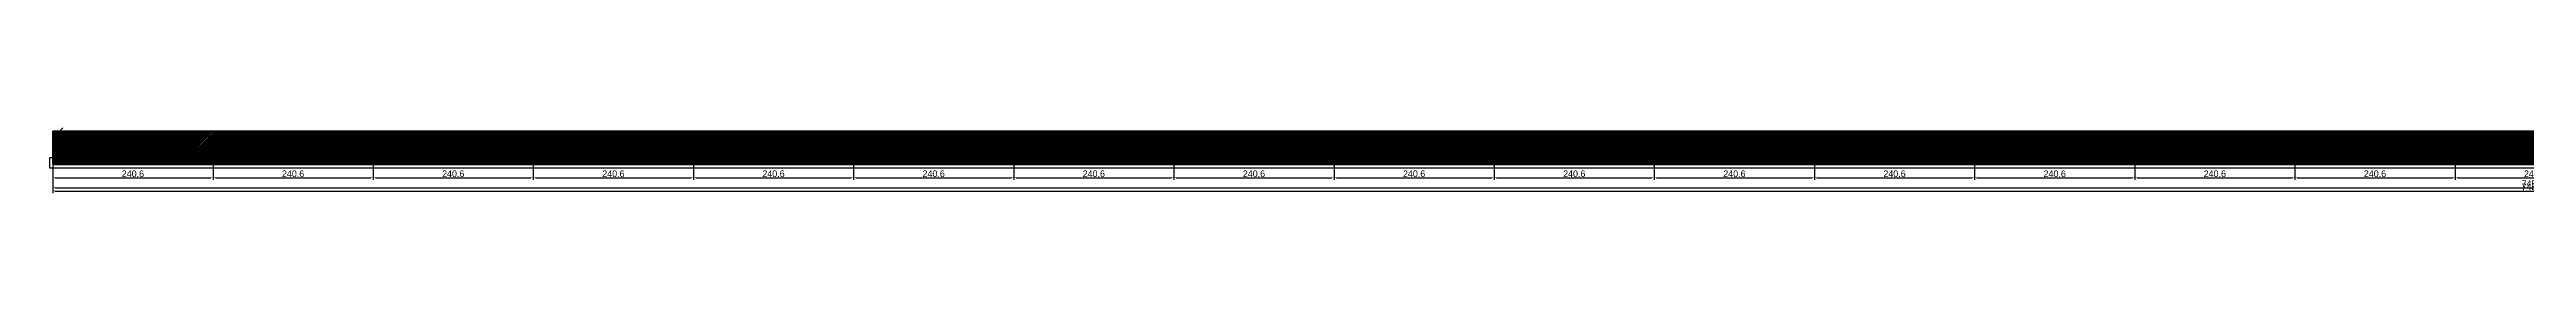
# Model space of a CAD drawing. Header units: metres. Extents: x 12791 to 20272, y 13116 to 13229.
# Drawn here: x 12791 to 16512, y 13116 to 13214 of the extents above; entities that cross this region are included whole.
import ezdxf

# ---------------------------------------------------------------- set-up
doc = ezdxf.new("R2010")
doc.units = ezdxf.units.M
for name, color, linetype in [('BARRA DE ANCORAGEM', 251, 'CONTINUOUS'), ('barrote', 251, 'CONTINUOUS'), ('COTA', 241, 'CONTINUOUS'), ('cotas', 241, 'CONTINUOUS'), ('Demarcação 1', 251, 'CONTINUOUS'), ('Demarcação 2', 254, 'CONTINUOUS'), ('Hachura', 251, 'CONTINUOUS'), ('HACHURA MADEIRAS', 1, 'CONTINUOUS'), ('Laje_Perimetro', 7, 'CONTINUOUS'), ('material do compensado', 7, 'CONTINUOUS'), ('Painéis', 200, 'CONTINUOUS'), ('presilha', 1, 'CONTINUOUS'), ('SARR_3.5x7', 81, 'CONTINUOUS'), ('Texto Qtd Sarr', 242, 'CONTINUOUS')]:
    doc.layers.add(name, color=color, linetype=linetype)
doc.dimstyles.new('EZ DXF', dxfattribs={"dimtxt": 10, "dimasz": 3.5, "dimexe": 3, "dimexo": 1.5, "dimgap": 1, "dimtad": 1, "dimdec": 1, "dimdsep": 46, "dimcen": 2.5, "dimazin": 3, "dimtfac": 1, "dimtmove": 0, "dimatfit": 3})

msp = doc.modelspace()

# ---------------------------------------------------------------- hatches: boundary and pattern name
at = {"layer": 'Hachura'}
h = msp.add_hatch(color=3, dxfattribs=at)
h.dxf.hatch_style = 1
h.paths.add_polyline_path([(12795.5914, 13158.9905), (13036.1914, 13158.9905), (13036.1914, 13208.9905), (12795.5914, 13208.9905)])
h = msp.add_hatch(dxfattribs=at)
h.set_pattern_fill('ANSI31', scale=0.5)
h.paths.add_polyline_path([(12795.5914, 13158.9905), (13036.1914, 13158.9905), (13036.1914, 13208.9905), (12795.5914, 13208.9905)])
h = msp.add_hatch(color=3, dxfattribs=at)
h.dxf.hatch_style = 1
h.paths.add_polyline_path([(12795.5914, 13158.9905), (13036.1914, 13158.9905), (13036.1914, 13208.9905), (12795.5914, 13208.9905)])
h = msp.add_hatch(dxfattribs=at)
h.set_pattern_fill('ANSI31', scale=0.5)
h.paths.add_polyline_path([(12795.5914, 13158.9905), (13036.1914, 13158.9905), (13036.1914, 13208.9905), (12795.5914, 13208.9905)])
h = msp.add_hatch(color=3, dxfattribs=at)
h.dxf.hatch_style = 1
h.paths.add_polyline_path([(13036.1914, 13158.9905), (13276.7914, 13158.9905), (13276.7914, 13208.9905), (13036.1914, 13208.9905)])
h = msp.add_hatch(dxfattribs=at)
h.set_pattern_fill('ANSI31', scale=0.5)
h.paths.add_polyline_path([(13036.1914, 13158.9905), (13276.7914, 13158.9905), (13276.7914, 13208.9905), (13036.1914, 13208.9905)])
h = msp.add_hatch(color=3, dxfattribs=at)
h.dxf.hatch_style = 1
h.paths.add_polyline_path([(13036.1914, 13158.9905), (13276.7914, 13158.9905), (13276.7914, 13208.9905), (13036.1914, 13208.9905)])
h = msp.add_hatch(dxfattribs=at)
h.set_pattern_fill('ANSI31', scale=0.5)
h.paths.add_polyline_path([(13036.1914, 13158.9905), (13276.7914, 13158.9905), (13276.7914, 13208.9905), (13036.1914, 13208.9905)])
h = msp.add_hatch(color=3, dxfattribs=at)
h.dxf.hatch_style = 1
h.paths.add_polyline_path([(13276.7914, 13158.9905), (13517.3914, 13158.9905), (13517.3914, 13208.9905), (13276.7914, 13208.9905)])
h = msp.add_hatch(dxfattribs=at)
h.set_pattern_fill('ANSI31', scale=0.5)
h.paths.add_polyline_path([(13276.7914, 13158.9905), (13517.3914, 13158.9905), (13517.3914, 13208.9905), (13276.7914, 13208.9905)])
h = msp.add_hatch(color=3, dxfattribs=at)
h.dxf.hatch_style = 1
h.paths.add_polyline_path([(13276.7914, 13158.9905), (13517.3914, 13158.9905), (13517.3914, 13208.9905), (13276.7914, 13208.9905)])
h = msp.add_hatch(dxfattribs=at)
h.set_pattern_fill('ANSI31', scale=0.5)
h.paths.add_polyline_path([(13276.7914, 13158.9905), (13517.3914, 13158.9905), (13517.3914, 13208.9905), (13276.7914, 13208.9905)])
h = msp.add_hatch(color=3, dxfattribs=at)
h.dxf.hatch_style = 1
h.paths.add_polyline_path([(13517.3914, 13158.9905), (13757.9914, 13158.9905), (13757.9914, 13208.9905), (13517.3914, 13208.9905)])
h = msp.add_hatch(dxfattribs=at)
h.set_pattern_fill('ANSI31', scale=0.5)
h.paths.add_polyline_path([(13517.3914, 13158.9905), (13757.9914, 13158.9905), (13757.9914, 13208.9905), (13517.3914, 13208.9905)])
h = msp.add_hatch(color=3, dxfattribs=at)
h.dxf.hatch_style = 1
h.paths.add_polyline_path([(13517.3914, 13158.9905), (13757.9914, 13158.9905), (13757.9914, 13208.9905), (13517.3914, 13208.9905)])
h = msp.add_hatch(dxfattribs=at)
h.set_pattern_fill('ANSI31', scale=0.5)
h.paths.add_polyline_path([(13517.3914, 13158.9905), (13757.9914, 13158.9905), (13757.9914, 13208.9905), (13517.3914, 13208.9905)])
h = msp.add_hatch(color=3, dxfattribs=at)
h.dxf.hatch_style = 1
h.paths.add_polyline_path([(13757.9914, 13158.9905), (13998.5914, 13158.9905), (13998.5914, 13208.9905), (13757.9914, 13208.9905)])
h = msp.add_hatch(dxfattribs=at)
h.set_pattern_fill('ANSI31', scale=0.5)
h.paths.add_polyline_path([(13757.9914, 13158.9905), (13998.5914, 13158.9905), (13998.5914, 13208.9905), (13757.9914, 13208.9905)])
h = msp.add_hatch(color=3, dxfattribs=at)
h.dxf.hatch_style = 1
h.paths.add_polyline_path([(13757.9914, 13158.9905), (13998.5914, 13158.9905), (13998.5914, 13208.9905), (13757.9914, 13208.9905)])
h = msp.add_hatch(dxfattribs=at)
h.set_pattern_fill('ANSI31', scale=0.5)
h.paths.add_polyline_path([(13757.9914, 13158.9905), (13998.5914, 13158.9905), (13998.5914, 13208.9905), (13757.9914, 13208.9905)])
h = msp.add_hatch(color=3, dxfattribs=at)
h.dxf.hatch_style = 1
h.paths.add_polyline_path([(13998.5914, 13158.9905), (14239.1914, 13158.9905), (14239.1914, 13208.9905), (13998.5914, 13208.9905)])
h = msp.add_hatch(dxfattribs=at)
h.set_pattern_fill('ANSI31', scale=0.5)
h.paths.add_polyline_path([(13998.5914, 13158.9905), (14239.1914, 13158.9905), (14239.1914, 13208.9905), (13998.5914, 13208.9905)])
h = msp.add_hatch(color=3, dxfattribs=at)
h.dxf.hatch_style = 1
h.paths.add_polyline_path([(13998.5914, 13158.9905), (14239.1914, 13158.9905), (14239.1914, 13208.9905), (13998.5914, 13208.9905)])
h = msp.add_hatch(dxfattribs=at)
h.set_pattern_fill('ANSI31', scale=0.5)
h.paths.add_polyline_path([(13998.5914, 13158.9905), (14239.1914, 13158.9905), (14239.1914, 13208.9905), (13998.5914, 13208.9905)])
h = msp.add_hatch(color=3, dxfattribs=at)
h.dxf.hatch_style = 1
h.paths.add_polyline_path([(14239.1914, 13158.9905), (14479.7914, 13158.9905), (14479.7914, 13208.9905), (14239.1914, 13208.9905)])
h = msp.add_hatch(dxfattribs=at)
h.set_pattern_fill('ANSI31', scale=0.5)
h.paths.add_polyline_path([(14239.1914, 13158.9905), (14479.7914, 13158.9905), (14479.7914, 13208.9905), (14239.1914, 13208.9905)])
h = msp.add_hatch(color=3, dxfattribs=at)
h.dxf.hatch_style = 1
h.paths.add_polyline_path([(14239.1914, 13158.9905), (14479.7914, 13158.9905), (14479.7914, 13208.9905), (14239.1914, 13208.9905)])
h = msp.add_hatch(dxfattribs=at)
h.set_pattern_fill('ANSI31', scale=0.5)
h.paths.add_polyline_path([(14239.1914, 13158.9905), (14479.7914, 13158.9905), (14479.7914, 13208.9905), (14239.1914, 13208.9905)])
h = msp.add_hatch(color=3, dxfattribs=at)
h.dxf.hatch_style = 1
h.paths.add_polyline_path([(14479.7914, 13158.9905), (14720.3914, 13158.9905), (14720.3914, 13208.9905), (14479.7914, 13208.9905)])
h = msp.add_hatch(dxfattribs=at)
h.set_pattern_fill('ANSI31', scale=0.5)
h.paths.add_polyline_path([(14479.7914, 13158.9905), (14720.3914, 13158.9905), (14720.3914, 13208.9905), (14479.7914, 13208.9905)])
h = msp.add_hatch(color=3, dxfattribs=at)
h.dxf.hatch_style = 1
h.paths.add_polyline_path([(14479.7914, 13158.9905), (14720.3914, 13158.9905), (14720.3914, 13208.9905), (14479.7914, 13208.9905)])
h = msp.add_hatch(dxfattribs=at)
h.set_pattern_fill('ANSI31', scale=0.5)
h.paths.add_polyline_path([(14479.7914, 13158.9905), (14720.3914, 13158.9905), (14720.3914, 13208.9905), (14479.7914, 13208.9905)])
h = msp.add_hatch(color=3, dxfattribs=at)
h.dxf.hatch_style = 1
h.paths.add_polyline_path([(14720.3914, 13158.9905), (14960.9914, 13158.9905), (14960.9914, 13208.9905), (14720.3914, 13208.9905)])
h = msp.add_hatch(dxfattribs=at)
h.set_pattern_fill('ANSI31', scale=0.5)
h.paths.add_polyline_path([(14720.3914, 13158.9905), (14960.9914, 13158.9905), (14960.9914, 13208.9905), (14720.3914, 13208.9905)])
h = msp.add_hatch(color=3, dxfattribs=at)
h.dxf.hatch_style = 1
h.paths.add_polyline_path([(14720.3914, 13158.9905), (14960.9914, 13158.9905), (14960.9914, 13208.9905), (14720.3914, 13208.9905)])
h = msp.add_hatch(dxfattribs=at)
h.set_pattern_fill('ANSI31', scale=0.5)
h.paths.add_polyline_path([(14720.3914, 13158.9905), (14960.9914, 13158.9905), (14960.9914, 13208.9905), (14720.3914, 13208.9905)])
h = msp.add_hatch(color=3, dxfattribs=at)
h.dxf.hatch_style = 1
h.paths.add_polyline_path([(14960.9914, 13158.9905), (15201.5914, 13158.9905), (15201.5914, 13208.9905), (14960.9914, 13208.9905)])
h = msp.add_hatch(dxfattribs=at)
h.set_pattern_fill('ANSI31', scale=0.5)
h.paths.add_polyline_path([(14960.9914, 13158.9905), (15201.5914, 13158.9905), (15201.5914, 13208.9905), (14960.9914, 13208.9905)])
h = msp.add_hatch(color=3, dxfattribs=at)
h.dxf.hatch_style = 1
h.paths.add_polyline_path([(14960.9914, 13158.9905), (15201.5914, 13158.9905), (15201.5914, 13208.9905), (14960.9914, 13208.9905)])
h = msp.add_hatch(dxfattribs=at)
h.set_pattern_fill('ANSI31', scale=0.5)
h.paths.add_polyline_path([(14960.9914, 13158.9905), (15201.5914, 13158.9905), (15201.5914, 13208.9905), (14960.9914, 13208.9905)])
h = msp.add_hatch(color=3, dxfattribs=at)
h.dxf.hatch_style = 1
h.paths.add_polyline_path([(15201.5914, 13158.9905), (15442.1914, 13158.9905), (15442.1914, 13208.9905), (15201.5914, 13208.9905)])
h = msp.add_hatch(dxfattribs=at)
h.set_pattern_fill('ANSI31', scale=0.5)
h.paths.add_polyline_path([(15201.5914, 13158.9905), (15442.1914, 13158.9905), (15442.1914, 13208.9905), (15201.5914, 13208.9905)])
h = msp.add_hatch(color=3, dxfattribs=at)
h.dxf.hatch_style = 1
h.paths.add_polyline_path([(15201.5914, 13158.9905), (15442.1914, 13158.9905), (15442.1914, 13208.9905), (15201.5914, 13208.9905)])
h = msp.add_hatch(dxfattribs=at)
h.set_pattern_fill('ANSI31', scale=0.5)
h.paths.add_polyline_path([(15201.5914, 13158.9905), (15442.1914, 13158.9905), (15442.1914, 13208.9905), (15201.5914, 13208.9905)])
h = msp.add_hatch(color=3, dxfattribs=at)
h.dxf.hatch_style = 1
h.paths.add_polyline_path([(15442.1914, 13158.9905), (15682.7914, 13158.9905), (15682.7914, 13208.9905), (15442.1914, 13208.9905)])
h = msp.add_hatch(dxfattribs=at)
h.set_pattern_fill('ANSI31', scale=0.5)
h.paths.add_polyline_path([(15442.1914, 13158.9905), (15682.7914, 13158.9905), (15682.7914, 13208.9905), (15442.1914, 13208.9905)])
h = msp.add_hatch(color=3, dxfattribs=at)
h.dxf.hatch_style = 1
h.paths.add_polyline_path([(15442.1914, 13158.9905), (15682.7914, 13158.9905), (15682.7914, 13208.9905), (15442.1914, 13208.9905)])
h = msp.add_hatch(dxfattribs=at)
h.set_pattern_fill('ANSI31', scale=0.5)
h.paths.add_polyline_path([(15442.1914, 13158.9905), (15682.7914, 13158.9905), (15682.7914, 13208.9905), (15442.1914, 13208.9905)])
h = msp.add_hatch(color=3, dxfattribs=at)
h.dxf.hatch_style = 1
h.paths.add_polyline_path([(15682.7914, 13158.9905), (15923.3914, 13158.9905), (15923.3914, 13208.9905), (15682.7914, 13208.9905)])
h = msp.add_hatch(dxfattribs=at)
h.set_pattern_fill('ANSI31', scale=0.5)
h.paths.add_polyline_path([(15682.7914, 13158.9905), (15923.3914, 13158.9905), (15923.3914, 13208.9905), (15682.7914, 13208.9905)])
h = msp.add_hatch(color=3, dxfattribs=at)
h.dxf.hatch_style = 1
h.paths.add_polyline_path([(15682.7914, 13158.9905), (15923.3914, 13158.9905), (15923.3914, 13208.9905), (15682.7914, 13208.9905)])
h = msp.add_hatch(dxfattribs=at)
h.set_pattern_fill('ANSI31', scale=0.5)
h.paths.add_polyline_path([(15682.7914, 13158.9905), (15923.3914, 13158.9905), (15923.3914, 13208.9905), (15682.7914, 13208.9905)])
h = msp.add_hatch(color=3, dxfattribs=at)
h.dxf.hatch_style = 1
h.paths.add_polyline_path([(15923.3914, 13158.9905), (16163.9914, 13158.9905), (16163.9914, 13208.9905), (15923.3914, 13208.9905)])
h = msp.add_hatch(dxfattribs=at)
h.set_pattern_fill('ANSI31', scale=0.5)
h.paths.add_polyline_path([(15923.3914, 13158.9905), (16163.9914, 13158.9905), (16163.9914, 13208.9905), (15923.3914, 13208.9905)])
h = msp.add_hatch(color=3, dxfattribs=at)
h.dxf.hatch_style = 1
h.paths.add_polyline_path([(15923.3914, 13158.9905), (16163.9914, 13158.9905), (16163.9914, 13208.9905), (15923.3914, 13208.9905)])
h = msp.add_hatch(dxfattribs=at)
h.set_pattern_fill('ANSI31', scale=0.5)
h.paths.add_polyline_path([(15923.3914, 13158.9905), (16163.9914, 13158.9905), (16163.9914, 13208.9905), (15923.3914, 13208.9905)])
h = msp.add_hatch(color=3, dxfattribs=at)
h.dxf.hatch_style = 1
h.paths.add_polyline_path([(16163.9914, 13158.9905), (16404.5914, 13158.9905), (16404.5914, 13208.9905), (16163.9914, 13208.9905)])
h = msp.add_hatch(dxfattribs=at)
h.set_pattern_fill('ANSI31', scale=0.5)
h.paths.add_polyline_path([(16163.9914, 13158.9905), (16404.5914, 13158.9905), (16404.5914, 13208.9905), (16163.9914, 13208.9905)])
h = msp.add_hatch(color=3, dxfattribs=at)
h.dxf.hatch_style = 1
h.paths.add_polyline_path([(16163.9914, 13158.9905), (16404.5914, 13158.9905), (16404.5914, 13208.9905), (16163.9914, 13208.9905)])
h = msp.add_hatch(dxfattribs=at)
h.set_pattern_fill('ANSI31', scale=0.5)
h.paths.add_polyline_path([(16163.9914, 13158.9905), (16404.5914, 13158.9905), (16404.5914, 13208.9905), (16163.9914, 13208.9905)])
h = msp.add_hatch(color=3, dxfattribs=at)
h.dxf.hatch_style = 1
h.paths.add_polyline_path([(16404.5914, 13158.9905), (16645.1914, 13158.9905), (16645.1914, 13208.9905), (16404.5914, 13208.9905)])
h = msp.add_hatch(dxfattribs=at)
h.set_pattern_fill('ANSI31', scale=0.5)
h.paths.add_polyline_path([(16404.5914, 13158.9905), (16645.1914, 13158.9905), (16645.1914, 13208.9905), (16404.5914, 13208.9905)])
h = msp.add_hatch(color=3, dxfattribs=at)
h.dxf.hatch_style = 1
h.paths.add_polyline_path([(16404.5914, 13158.9905), (16645.1914, 13158.9905), (16645.1914, 13208.9905), (16404.5914, 13208.9905)])
h = msp.add_hatch(dxfattribs=at)
h.set_pattern_fill('ANSI31', scale=0.5)
h.paths.add_polyline_path([(16404.5914, 13158.9905), (16645.1914, 13158.9905), (16645.1914, 13208.9905), (16404.5914, 13208.9905)])
at = {"layer": 'HACHURA MADEIRAS'}
h = msp.add_hatch(dxfattribs=at)
h.set_pattern_fill('ANSI31', scale=2)
h.paths.add_polyline_path([(12797.5914, 13160.9905), (12807.5914, 13160.9905), (12807.5914, 13170.9905), (12797.5914, 13170.9905)])
h = msp.add_hatch(dxfattribs=at)
h.set_pattern_fill('ANSI31', scale=2)
h.paths.add_polyline_path([(12797.5914, 13160.9905), (12807.5914, 13160.9905), (12807.5914, 13170.9905), (12797.5914, 13170.9905)])
at = {"layer": 'material do compensado'}
h = msp.add_hatch(dxfattribs=at)
h.set_pattern_fill('ANSI37', scale=2)
h.paths.add_polyline_path([(12808.5914, 13160.9905), (12817.5914, 13160.9905), (12817.5914, 13168.9905), (12808.5914, 13168.9905)])
h = msp.add_hatch(dxfattribs=at)
h.set_pattern_fill('ANSI37', scale=2)
h.paths.add_polyline_path([(12808.5914, 13160.9905), (12817.5914, 13160.9905), (12817.5914, 13168.9905), (12808.5914, 13168.9905)])

# ---------------------------------------------------------------- linework, layer by layer
at = {"layer": 'BARRA DE ANCORAGEM'}
msp.add_line((12800.5914, 13203.9905), (12810.5914, 13213.9905), dxfattribs=at)
msp.add_line((12800.5914, 13203.9905), (12810.5914, 13213.9905), dxfattribs=at)
at = {"layer": 'barrote'}
msp.add_line((12800.5914, 13171.4905), (20249.1914, 13171.4905), dxfattribs=at)
msp.add_line((12800.5914, 13171.4905), (20249.1914, 13171.4905), dxfattribs=at)
at = {"layer": 'Demarcação 1'}
msp.add_line((12795.5914, 13183.9905), (20254.1914, 13183.9905), dxfattribs=at)
msp.add_line((12795.5914, 13183.9905), (20254.1914, 13183.9905), dxfattribs=at)
at = {"layer": 'Demarcação 2'}
msp.add_line((14660.2414, 13158.9905), (14660.2414, 13208.9905), dxfattribs=at)
msp.add_line((14660.2414, 13158.9905), (14660.2414, 13208.9905), dxfattribs=at)
at = {"layer": 'Laje_Perimetro'}
msp.add_lwpolyline([(12790.5914, 13153.9905), (20259.1914, 13153.9905), (20259.1914, 13168.9905), (12790.5914, 13168.9905)], close=True, dxfattribs=at)
msp.add_lwpolyline([(12790.5914, 13153.9905), (20259.1914, 13153.9905), (20259.1914, 13168.9905), (12790.5914, 13168.9905)], close=True, dxfattribs=at)
at = {"layer": 'Painéis'}
for points in [[(12795.5914, 13158.9905), (12795.5914, 13208.9905)], [(12795.5914, 13158.9905), (13036.1914, 13158.9905), (13036.1914, 13208.9905), (12795.5914, 13208.9905)], [(12795.5914, 13208.9905), (20254.1914, 13208.9905)], [(12795.5914, 13158.9905), (12795.5914, 13208.9905)], [(12795.5914, 13158.9905), (13036.1914, 13158.9905), (13036.1914, 13208.9905), (12795.5914, 13208.9905)], [(12795.5914, 13208.9905), (20254.1914, 13208.9905)], [(13036.1914, 13158.9905), (13036.1914, 13208.9905)], [(13036.1914, 13158.9905), (13276.7914, 13158.9905), (13276.7914, 13208.9905), (13036.1914, 13208.9905)], [(13036.1914, 13158.9905), (13036.1914, 13208.9905)], [(13036.1914, 13158.9905), (13276.7914, 13158.9905), (13276.7914, 13208.9905), (13036.1914, 13208.9905)], [(13276.7914, 13158.9905), (13276.7914, 13208.9905)], [(13276.7914, 13158.9905), (13517.3914, 13158.9905), (13517.3914, 13208.9905), (13276.7914, 13208.9905)], [(13276.7914, 13158.9905), (13276.7914, 13208.9905)], [(13276.7914, 13158.9905), (13517.3914, 13158.9905), (13517.3914, 13208.9905), (13276.7914, 13208.9905)], [(13517.3914, 13158.9905), (13517.3914, 13208.9905)], [(13517.3914, 13158.9905), (13757.9914, 13158.9905), (13757.9914, 13208.9905), (13517.3914, 13208.9905)], [(13517.3914, 13158.9905), (13517.3914, 13208.9905)], [(13517.3914, 13158.9905), (13757.9914, 13158.9905), (13757.9914, 13208.9905), (13517.3914, 13208.9905)], [(13757.9914, 13158.9905), (13757.9914, 13208.9905)], [(13757.9914, 13158.9905), (13998.5914, 13158.9905), (13998.5914, 13208.9905), (13757.9914, 13208.9905)], [(13757.9914, 13158.9905), (13757.9914, 13208.9905)], [(13757.9914, 13158.9905), (13998.5914, 13158.9905), (13998.5914, 13208.9905), (13757.9914, 13208.9905)], [(13998.5914, 13158.9905), (13998.5914, 13208.9905)], [(13998.5914, 13158.9905), (14239.1914, 13158.9905), (14239.1914, 13208.9905), (13998.5914, 13208.9905)], [(13998.5914, 13158.9905), (13998.5914, 13208.9905)], [(13998.5914, 13158.9905), (14239.1914, 13158.9905), (14239.1914, 13208.9905), (13998.5914, 13208.9905)], [(14239.1914, 13158.9905), (14239.1914, 13208.9905)], [(14239.1914, 13158.9905), (14479.7914, 13158.9905), (14479.7914, 13208.9905), (14239.1914, 13208.9905)], [(14239.1914, 13158.9905), (14239.1914, 13208.9905)], [(14239.1914, 13158.9905), (14479.7914, 13158.9905), (14479.7914, 13208.9905), (14239.1914, 13208.9905)], [(14479.7914, 13158.9905), (14479.7914, 13208.9905)], [(14479.7914, 13158.9905), (14720.3914, 13158.9905), (14720.3914, 13208.9905), (14479.7914, 13208.9905)], [(14479.7914, 13158.9905), (14479.7914, 13208.9905)], [(14479.7914, 13158.9905), (14720.3914, 13158.9905), (14720.3914, 13208.9905), (14479.7914, 13208.9905)], [(14720.3914, 13158.9905), (14720.3914, 13208.9905)], [(14720.3914, 13158.9905), (14960.9914, 13158.9905), (14960.9914, 13208.9905), (14720.3914, 13208.9905)], [(14720.3914, 13158.9905), (14720.3914, 13208.9905)], [(14720.3914, 13158.9905), (14960.9914, 13158.9905), (14960.9914, 13208.9905), (14720.3914, 13208.9905)], [(14960.9914, 13158.9905), (14960.9914, 13208.9905)], [(14960.9914, 13158.9905), (15201.5914, 13158.9905), (15201.5914, 13208.9905), (14960.9914, 13208.9905)], [(14960.9914, 13158.9905), (14960.9914, 13208.9905)], [(14960.9914, 13158.9905), (15201.5914, 13158.9905), (15201.5914, 13208.9905), (14960.9914, 13208.9905)], [(15201.5914, 13158.9905), (15201.5914, 13208.9905)], [(15201.5914, 13158.9905), (15442.1914, 13158.9905), (15442.1914, 13208.9905), (15201.5914, 13208.9905)], [(15201.5914, 13158.9905), (15201.5914, 13208.9905)], [(15201.5914, 13158.9905), (15442.1914, 13158.9905), (15442.1914, 13208.9905), (15201.5914, 13208.9905)], [(15442.1914, 13158.9905), (15442.1914, 13208.9905)], [(15442.1914, 13158.9905), (15682.7914, 13158.9905), (15682.7914, 13208.9905), (15442.1914, 13208.9905)], [(15442.1914, 13158.9905), (15442.1914, 13208.9905)], [(15442.1914, 13158.9905), (15682.7914, 13158.9905), (15682.7914, 13208.9905), (15442.1914, 13208.9905)], [(15682.7914, 13158.9905), (15682.7914, 13208.9905)], [(15682.7914, 13158.9905), (15923.3914, 13158.9905), (15923.3914, 13208.9905), (15682.7914, 13208.9905)], [(15682.7914, 13158.9905), (15682.7914, 13208.9905)], [(15682.7914, 13158.9905), (15923.3914, 13158.9905), (15923.3914, 13208.9905), (15682.7914, 13208.9905)], [(15923.3914, 13158.9905), (15923.3914, 13208.9905)], [(15923.3914, 13158.9905), (16163.9914, 13158.9905), (16163.9914, 13208.9905), (15923.3914, 13208.9905)], [(15923.3914, 13158.9905), (15923.3914, 13208.9905)], [(15923.3914, 13158.9905), (16163.9914, 13158.9905), (16163.9914, 13208.9905), (15923.3914, 13208.9905)], [(16163.9914, 13158.9905), (16163.9914, 13208.9905)], [(16163.9914, 13158.9905), (16404.5914, 13158.9905), (16404.5914, 13208.9905), (16163.9914, 13208.9905)], [(16163.9914, 13158.9905), (16163.9914, 13208.9905)], [(16163.9914, 13158.9905), (16404.5914, 13158.9905), (16404.5914, 13208.9905), (16163.9914, 13208.9905)], [(16404.5914, 13158.9905), (16404.5914, 13208.9905)], [(16404.5914, 13158.9905), (16645.1914, 13158.9905), (16645.1914, 13208.9905), (16404.5914, 13208.9905)], [(16404.5914, 13158.9905), (16404.5914, 13208.9905)], [(16404.5914, 13158.9905), (16645.1914, 13158.9905), (16645.1914, 13208.9905), (16404.5914, 13208.9905)], [(12795.5914, 13158.9905), (20254.1914, 13158.9905)], [(12795.5914, 13158.9905), (20254.1914, 13158.9905)]]:
    msp.add_lwpolyline(points, close=True, dxfattribs=at)
at = {"layer": 'presilha'}
msp.add_circle((16504.8914, 13175.6572), 4, dxfattribs=at)
msp.add_circle((16504.8914, 13175.6572), 4, dxfattribs=at)
at = {"layer": 'SARR_3.5x7'}
for p, q in [((12802.5914, 13201.9905), (13036.1914, 13201.9905)), ((12802.5914, 13201.9905), (13036.1914, 13201.9905)), ((12802.5914, 13187.4905), (13036.1914, 13187.4905)), ((12802.5914, 13187.4905), (13036.1914, 13187.4905)), ((12802.5914, 13180.4905), (13036.1914, 13180.4905)), ((12802.5914, 13180.4905), (13036.1914, 13180.4905)), ((13036.1914, 13201.9905), (13276.7914, 13201.9905)), ((13036.1914, 13201.9905), (13276.7914, 13201.9905)), ((13036.1914, 13187.4905), (13276.7914, 13187.4905)), ((13036.1914, 13187.4905), (13276.7914, 13187.4905)), ((13036.1914, 13180.4905), (13276.7914, 13180.4905)), ((13036.1914, 13180.4905), (13276.7914, 13180.4905)), ((13276.7914, 13201.9905), (13517.3914, 13201.9905)), ((13276.7914, 13201.9905), (13517.3914, 13201.9905)), ((13276.7914, 13187.4905), (13517.3914, 13187.4905)), ((13276.7914, 13187.4905), (13517.3914, 13187.4905)), ((13276.7914, 13180.4905), (13517.3914, 13180.4905)), ((13276.7914, 13180.4905), (13517.3914, 13180.4905)), ((13517.3914, 13201.9905), (13757.9914, 13201.9905)), ((13517.3914, 13201.9905), (13757.9914, 13201.9905)), ((13517.3914, 13187.4905), (13757.9914, 13187.4905)), ((13517.3914, 13187.4905), (13757.9914, 13187.4905)), ((13517.3914, 13180.4905), (13757.9914, 13180.4905)), ((13517.3914, 13180.4905), (13757.9914, 13180.4905)), ((13757.9914, 13201.9905), (13998.5914, 13201.9905)), ((13757.9914, 13201.9905), (13998.5914, 13201.9905)), ((13757.9914, 13187.4905), (13998.5914, 13187.4905)), ((13757.9914, 13187.4905), (13998.5914, 13187.4905)), ((13757.9914, 13180.4905), (13998.5914, 13180.4905)), ((13757.9914, 13180.4905), (13998.5914, 13180.4905)), ((13998.5914, 13201.9905), (14239.1914, 13201.9905)), ((13998.5914, 13201.9905), (14239.1914, 13201.9905)), ((13998.5914, 13187.4905), (14239.1914, 13187.4905)), ((13998.5914, 13187.4905), (14239.1914, 13187.4905)), ((13998.5914, 13180.4905), (14239.1914, 13180.4905)), ((13998.5914, 13180.4905), (14239.1914, 13180.4905)), ((14239.1914, 13201.9905), (14479.7914, 13201.9905)), ((14239.1914, 13201.9905), (14479.7914, 13201.9905)), ((14239.1914, 13187.4905), (14479.7914, 13187.4905)), ((14239.1914, 13187.4905), (14479.7914, 13187.4905)), ((14239.1914, 13180.4905), (14479.7914, 13180.4905)), ((14239.1914, 13180.4905), (14479.7914, 13180.4905)), ((14479.7914, 13201.9905), (14720.3914, 13201.9905)), ((14479.7914, 13201.9905), (14720.3914, 13201.9905)), ((14479.7914, 13187.4905), (14720.3914, 13187.4905)), ((14479.7914, 13187.4905), (14720.3914, 13187.4905)), ((14479.7914, 13180.4905), (14720.3914, 13180.4905)), ((14479.7914, 13180.4905), (14720.3914, 13180.4905)), ((14720.3914, 13201.9905), (14960.9914, 13201.9905)), ((14720.3914, 13201.9905), (14960.9914, 13201.9905)), ((14720.3914, 13187.4905), (14960.9914, 13187.4905)), ((14720.3914, 13187.4905), (14960.9914, 13187.4905)), ((14720.3914, 13180.4905), (14960.9914, 13180.4905)), ((14720.3914, 13180.4905), (14960.9914, 13180.4905)), ((14960.9914, 13201.9905), (15201.5914, 13201.9905)), ((14960.9914, 13201.9905), (15201.5914, 13201.9905)), ((14960.9914, 13187.4905), (15201.5914, 13187.4905)), ((14960.9914, 13187.4905), (15201.5914, 13187.4905)), ((14960.9914, 13180.4905), (15201.5914, 13180.4905)), ((14960.9914, 13180.4905), (15201.5914, 13180.4905)), ((15201.5914, 13201.9905), (15442.1914, 13201.9905)), ((15201.5914, 13201.9905), (15442.1914, 13201.9905)), ((15201.5914, 13187.4905), (15442.1914, 13187.4905)), ((15201.5914, 13187.4905), (15442.1914, 13187.4905)), ((15201.5914, 13180.4905), (15442.1914, 13180.4905)), ((15201.5914, 13180.4905), (15442.1914, 13180.4905)), ((15442.1914, 13201.9905), (15682.7914, 13201.9905)), ((15442.1914, 13201.9905), (15682.7914, 13201.9905)), ((15442.1914, 13187.4905), (15682.7914, 13187.4905)), ((15442.1914, 13187.4905), (15682.7914, 13187.4905)), ((15442.1914, 13180.4905), (15682.7914, 13180.4905)), ((15442.1914, 13180.4905), (15682.7914, 13180.4905)), ((15682.7914, 13201.9905), (15923.3914, 13201.9905)), ((15682.7914, 13201.9905), (15923.3914, 13201.9905)), ((15682.7914, 13187.4905), (15923.3914, 13187.4905)), ((15682.7914, 13187.4905), (15923.3914, 13187.4905)), ((15682.7914, 13180.4905), (15923.3914, 13180.4905)), ((15682.7914, 13180.4905), (15923.3914, 13180.4905)), ((15923.3914, 13201.9905), (16163.9914, 13201.9905)), ((15923.3914, 13201.9905), (16163.9914, 13201.9905)), ((15923.3914, 13187.4905), (16163.9914, 13187.4905)), ((15923.3914, 13187.4905), (16163.9914, 13187.4905)), ((15923.3914, 13180.4905), (16163.9914, 13180.4905)), ((15923.3914, 13180.4905), (16163.9914, 13180.4905)), ((16163.9914, 13201.9905), (16404.5914, 13201.9905)), ((16163.9914, 13201.9905), (16404.5914, 13201.9905)), ((16163.9914, 13187.4905), (16404.5914, 13187.4905)), ((16163.9914, 13187.4905), (16404.5914, 13187.4905)), ((16163.9914, 13180.4905), (16404.5914, 13180.4905)), ((16163.9914, 13180.4905), (16404.5914, 13180.4905)), ((16404.5914, 13201.9905), (16645.1914, 13201.9905)), ((16404.5914, 13201.9905), (16645.1914, 13201.9905)), ((16404.5914, 13187.4905), (16645.1914, 13187.4905)), ((16404.5914, 13187.4905), (16645.1914, 13187.4905)), ((16404.5914, 13180.4905), (16645.1914, 13180.4905)), ((16404.5914, 13180.4905), (16645.1914, 13180.4905)), ((12802.5914, 13165.9905), (13036.1914, 13165.9905)), ((12802.5914, 13165.9905), (13036.1914, 13165.9905)), ((13036.1914, 13165.9905), (13276.7914, 13165.9905)), ((13036.1914, 13165.9905), (13276.7914, 13165.9905)), ((13276.7914, 13165.9905), (13517.3914, 13165.9905)), ((13276.7914, 13165.9905), (13517.3914, 13165.9905)), ((13517.3914, 13165.9905), (13757.9914, 13165.9905)), ((13517.3914, 13165.9905), (13757.9914, 13165.9905)), ((13757.9914, 13165.9905), (13998.5914, 13165.9905)), ((13757.9914, 13165.9905), (13998.5914, 13165.9905)), ((13998.5914, 13165.9905), (14239.1914, 13165.9905)), ((13998.5914, 13165.9905), (14239.1914, 13165.9905)), ((14239.1914, 13165.9905), (14479.7914, 13165.9905)), ((14239.1914, 13165.9905), (14479.7914, 13165.9905)), ((14479.7914, 13165.9905), (14720.3914, 13165.9905)), ((14479.7914, 13165.9905), (14720.3914, 13165.9905)), ((14720.3914, 13165.9905), (14960.9914, 13165.9905)), ((14720.3914, 13165.9905), (14960.9914, 13165.9905)), ((14960.9914, 13165.9905), (15201.5914, 13165.9905)), ((14960.9914, 13165.9905), (15201.5914, 13165.9905)), ((15201.5914, 13165.9905), (15442.1914, 13165.9905)), ((15201.5914, 13165.9905), (15442.1914, 13165.9905)), ((15442.1914, 13165.9905), (15682.7914, 13165.9905)), ((15442.1914, 13165.9905), (15682.7914, 13165.9905)), ((15682.7914, 13165.9905), (15923.3914, 13165.9905)), ((15682.7914, 13165.9905), (15923.3914, 13165.9905)), ((15923.3914, 13165.9905), (16163.9914, 13165.9905)), ((15923.3914, 13165.9905), (16163.9914, 13165.9905)), ((16163.9914, 13165.9905), (16404.5914, 13165.9905)), ((16163.9914, 13165.9905), (16404.5914, 13165.9905)), ((16404.5914, 13165.9905), (16645.1914, 13165.9905)), ((16404.5914, 13165.9905), (16645.1914, 13165.9905))]:
    msp.add_line(p, q, dxfattribs=at)

# ---------------------------------------------------------------- texts
at = {"layer": 'Texto Qtd Sarr'}
msp.add_text('QTD: AUTO', height=3, dxfattribs=at).set_placement((12797.5914, 13160.9905))
msp.add_text('QTD: AUTO', height=3, dxfattribs=at).set_placement((12797.5914, 13160.9905))

# ---------------------------------------------------------------- dimensions: what is measured, and where the dimension line sits
at = {"layer": 'COTA', "color": 1}
for base, p1, p2 in [((12795.5914, 13138.9905), (12795.5914, 13158.9905), (13036.1914, 13158.9905)), ((12795.5914, 13118.9905), (12795.5914, 13158.9905), (20254.1914, 13158.9905)), ((12795.5914, 13138.9905), (12795.5914, 13158.9905), (13036.1914, 13158.9905)), ((12795.5914, 13118.9905), (12795.5914, 13158.9905), (20254.1914, 13158.9905)), ((13036.1914, 13138.9905), (13036.1914, 13158.9905), (13276.7914, 13158.9905)), ((13036.1914, 13138.9905), (13036.1914, 13158.9905), (13276.7914, 13158.9905)), ((13276.7914, 13138.9905), (13276.7914, 13158.9905), (13517.3914, 13158.9905)), ((13276.7914, 13138.9905), (13276.7914, 13158.9905), (13517.3914, 13158.9905)), ((13517.3914, 13138.9905), (13517.3914, 13158.9905), (13757.9914, 13158.9905)), ((13517.3914, 13138.9905), (13517.3914, 13158.9905), (13757.9914, 13158.9905)), ((13757.9914, 13138.9905), (13757.9914, 13158.9905), (13998.5914, 13158.9905)), ((13757.9914, 13138.9905), (13757.9914, 13158.9905), (13998.5914, 13158.9905)), ((13998.5914, 13138.9905), (13998.5914, 13158.9905), (14239.1914, 13158.9905)), ((13998.5914, 13138.9905), (13998.5914, 13158.9905), (14239.1914, 13158.9905)), ((14239.1914, 13138.9905), (14239.1914, 13158.9905), (14479.7914, 13158.9905)), ((14239.1914, 13138.9905), (14239.1914, 13158.9905), (14479.7914, 13158.9905)), ((14479.7914, 13138.9905), (14479.7914, 13158.9905), (14720.3914, 13158.9905)), ((14479.7914, 13138.9905), (14479.7914, 13158.9905), (14720.3914, 13158.9905)), ((14720.3914, 13138.9905), (14720.3914, 13158.9905), (14960.9914, 13158.9905)), ((14720.3914, 13138.9905), (14720.3914, 13158.9905), (14960.9914, 13158.9905)), ((14960.9914, 13138.9905), (14960.9914, 13158.9905), (15201.5914, 13158.9905)), ((14960.9914, 13138.9905), (14960.9914, 13158.9905), (15201.5914, 13158.9905)), ((15201.5914, 13138.9905), (15201.5914, 13158.9905), (15442.1914, 13158.9905)), ((15201.5914, 13138.9905), (15201.5914, 13158.9905), (15442.1914, 13158.9905)), ((15442.1914, 13138.9905), (15442.1914, 13158.9905), (15682.7914, 13158.9905)), ((15442.1914, 13138.9905), (15442.1914, 13158.9905), (15682.7914, 13158.9905)), ((15682.7914, 13138.9905), (15682.7914, 13158.9905), (15923.3914, 13158.9905)), ((15682.7914, 13138.9905), (15682.7914, 13158.9905), (15923.3914, 13158.9905)), ((15923.3914, 13138.9905), (15923.3914, 13158.9905), (16163.9914, 13158.9905)), ((15923.3914, 13138.9905), (15923.3914, 13158.9905), (16163.9914, 13158.9905)), ((16163.9914, 13138.9905), (16163.9914, 13158.9905), (16404.5914, 13158.9905)), ((16163.9914, 13138.9905), (16163.9914, 13158.9905), (16404.5914, 13158.9905)), ((16404.5914, 13138.9905), (16404.5914, 13158.9905), (16645.1914, 13158.9905)), ((16404.5914, 13138.9905), (16404.5914, 13158.9905), (16645.1914, 13158.9905))]:
    msp.add_linear_dim(base=base, p1=p1, p2=p2, dimstyle='EZ DXF', dxfattribs=at).render()
at = {"layer": 'cotas'}
msp.add_linear_dim(base=(12795.5914, 13123.9905), p1=(12795.5914, 13138.9905), p2=(20254.1914, 13138.9905), dimstyle='EZ DXF', dxfattribs=at).render()
msp.add_linear_dim(base=(12795.5914, 13123.9905), p1=(12795.5914, 13138.9905), p2=(20254.1914, 13138.9905), dimstyle='EZ DXF', dxfattribs=at).render()

doc.saveas('drawing.dxf')
